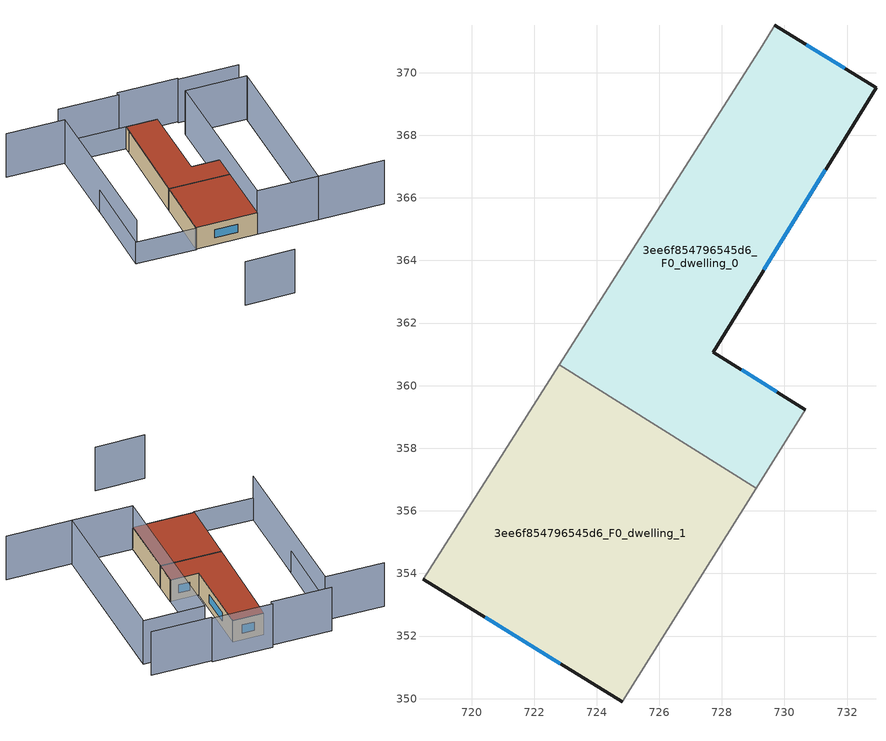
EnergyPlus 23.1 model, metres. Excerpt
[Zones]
3ee6f854796545d6_F0_dwelling_0
 floor ground (EU_floor_Construction): 732.92,369.52 727.72,361.08 730.67,359.24 729.09,356.72 722.8,360.67 729.29,370.87 729.69,371.51 z0
 wall outside (EU_wall_Construction): 730.67,359.24 727.72,361.08 732.92,369.52 729.69,371.51 z0:3
 wall adiabatic (EU_wall_Construction): 729.69,371.51 729.29,370.87 722.8,360.67 / 729.09,356.72 730.67,359.24 z0:3
 wall to 3ee6f854796545d6_F0_dwelling_1 (EU_wall_Construction): 722.8,360.67 729.09,356.72 z0:3
 window (EU_Window_Construction): 731.92,370.14 730.7,370.89 / 729.34,363.71 731.3,366.89 / 729.75,359.81 728.64,360.5 z0.93:2.07
 roof outside (EU_roof_Construction): 730.67,359.24 727.72,361.08 732.92,369.52 729.69,371.51 729.29,370.87 722.8,360.67 729.09,356.72 z3
3ee6f854796545d6_F0_dwelling_1
 floor ground (EU_floor_Construction): 729.09,356.72 724.82,349.9 718.45,353.82 722.8,360.67 z0
 wall outside (EU_wall_Construction): 718.45,353.82 724.82,349.9 z0:3
 wall adiabatic (EU_wall_Construction): 724.82,349.9 729.09,356.72 / 722.8,360.67 718.45,353.82 z0:3
 window (EU_Window_Construction): 720.43,352.6 722.83,351.12 z0.93:2.07
 roof outside (EU_roof_Construction): 724.82,349.9 729.09,356.72 722.8,360.67 718.45,353.82 z3
shading: 712.89,342.97 718.13,339.89 / 737.94,341.79 731.16,346 / 731.16,346 742.11,363.68 / 743.45,365.84 737.24,369.7 / 717.33,379.23 723.41,375.46 / 723.41,375.46 712.33,357.57 / 737.3,369.84 731.07,373.72 / 730.86,373.38 724.65,377.25 / 742.19,363.81 731.15,345.98 / 731.15,345.98 724.82,349.9 / 724.82,349.9 735.86,367.74 / 735.86,367.74 742.19,363.81 z0:6; 729.7,371.51 718.39,353.73 / 718.39,353.73 712.23,357.65 / 712.23,357.65 723.54,375.43 / 723.54,375.43 729.7,371.51 z0:3
[Building]
EU S2 Campaign: North Axis=0; Terrain=City; Solar Distribution=FullExterior
[Site:Location]
Montreal-Trudeau.Intl.AP: Latitude=45.4667; Longitude=-73.75; Time Zone=-5; Elevation=36
[SizingPeriod:WeatherFileDays]
AnnualSizingPeriod: Begin Month=1; Begin Day of Month=1; End Month=12; End Day of Month=31; Day of Week for Start Day=Monday; Use Weather File Daylight Saving Period=No; Use Weather File Rain and Snow Indicators=No
[MATERIAL]
EU_InternalMass_Material: Roughness=MediumRough; Thickness=0.1; Conductivity=1; Density=1800; Specific Heat=900; Thermal Absorptance=0.9; Solar Absorptance=0.7; Visible Absorptance=0.7
[MATERIAL:NOMASS] Roughness=MediumRough; Thermal Absorptance=0.9; Solar Absorptance=0.7; Visible Absorptance=0.7
Name | Thermal Resistance
EU_wall_NoMass; EU_floor_NoMass | 1.36485
EU_roof_NoMass | 2.55992
[WINDOWMATERIAL:SIMPLEGLAZINGSYSTEM]
EU_Window_SimpleGlazing: UFactor=3.92339; Solar Heat Gain Coefficient=0.8; Visible Transmittance=0.8
[CONSTRUCTION]
EU_wall_Construction: EU_wall_NoMass
EU_roof_Construction: EU_roof_NoMass
EU_floor_Construction: EU_floor_NoMass
EU_Window_Construction: EU_Window_SimpleGlazing
EU_InternalMass_Construction: EU_InternalMass_Material
[ZONE] Type=1; Multiplier=1; Ceiling Height=autocalculate; Floor Area=autocalculate; Part of Total Floor Area=Yes
Name | Volume
3ee6f854796545d6_F0_dwelling_0 | 180.612
3ee6f854796545d6_F0_dwelling_1 | 180.622
[INTERNALMASS] Construction=EU_InternalMass_Construction
Name | Zone or ZoneList | Surface Area
3ee6f854796545d6_F0_dwelling_0_EU_InternalMass | 3ee6f854796545d6_F0_dwelling_0 | 60.2045
3ee6f854796545d6_F0_dwelling_1_EU_InternalMass | 3ee6f854796545d6_F0_dwelling_1 | 60.2073
[OTHEREQUIPMENT] Fuel Type=Electricity; Design Level Calculation Method=Watts/Area; Power per Zone Floor Area=1; Fraction Latent=0; Fraction Radiant=0; Fraction Lost=0; Carbon Dioxide Generation Rate=0; EndUse Subcategory=EU_Step8_InternalGains
Name | Zone or ZoneList or Space or SpaceList | Schedule
EU_Step8_InternalGain_3ee6f854796545d6_F0_dwelling_0_f000 | 3ee6f854796545d6_F0_dwelling_0 | EU_Step8_GainSchedule_3ee6f854796545d6_F0_dwelling_0_f000
EU_Step8_InternalGain_3ee6f854796545d6_F0_dwelling_1_f000 | 3ee6f854796545d6_F0_dwelling_1 | EU_Step8_GainSchedule_3ee6f854796545d6_F0_dwelling_1_f000
[ZONEVENTILATION:DESIGNFLOWRATE] Schedule=EU_AlwaysOn; Design Flow Rate Calculation Method=AirChanges/Hour; Air Changes per Hour=0.860309; Ventilation Type=Natural; Fan Pressure Rise=0; Fan Total Efficiency=1; Constant Term Coefficient=1; Temperature Term Coefficient=0; Velocity Term Coefficient=0; Velocity Squared Term Coefficient=0; Minimum Indoor Temperature=-100; Maximum Indoor Temperature=100; Delta Temperature=-100; Minimum Outdoor Temperature=-100; Maximum Outdoor Temperature=100; Maximum Wind Speed=40
Name | Zone or ZoneList or Space or SpaceList
EU_ConstantAir_3ee6f854796545d6_F0_dwelling_0 | 3ee6f854796545d6_F0_dwelling_0
EU_ConstantAir_3ee6f854796545d6_F0_dwelling_1 | 3ee6f854796545d6_F0_dwelling_1
[HVACTEMPLATE:THERMOSTAT] Constant Heating Setpoint=20; Constant Cooling Setpoint=50
EU_HeatOnly_3ee6f854796545d6_F0_dwelling_0; EU_HeatOnly_3ee6f854796545d6_F0_dwelling_1
[HVACTEMPLATE:ZONE:IDEALLOADSAIRSYSTEM] System Availability Schedule=EU_AlwaysOn; Maximum Heating Supply Air Temperature=50; Minimum Cooling Supply Air Temperature=13; Maximum Heating Supply Air Humidity Ratio=0.0156; Minimum Cooling Supply Air Humidity Ratio=0.0077; Heating Limit=NoLimit; Cooling Limit=NoLimit; Heating Availability Schedule=EU_AlwaysOn; Cooling Availability Schedule=EU_CoolingOff; Dehumidification Control Type=ConstantSensibleHeatRatio; Cooling Sensible Heat Ratio=0.7; Dehumidification Setpoint=60; Humidification Control Type=None; Humidification Setpoint=30; Outdoor Air Method=None; Outdoor Air Flow Rate per Person=0.00944; Outdoor Air Flow Rate per Zone Floor Area=0; Outdoor Air Flow Rate per Zone=0; Demand Controlled Ventilation Type=None; Outdoor Air Economizer Type=NoEconomizer; Heat Recovery Type=None; Sensible Heat Recovery Effectiveness=0.7; Latent Heat Recovery Effectiveness=0.65
Name | Template Thermostat
3ee6f854796545d6_F0_dwelling_0 | EU_HeatOnly_3ee6f854796545d6_F0_dwelling_0
3ee6f854796545d6_F0_dwelling_1 | EU_HeatOnly_3ee6f854796545d6_F0_dwelling_1
[SIZING:ZONE] Zone Cooling Design Supply Air Temperature Input Method=SupplyAirTemperature; Zone Cooling Design Supply Air Temperature=13; Zone Heating Design Supply Air Temperature Input Method=SupplyAirTemperature; Zone Heating Design Supply Air Temperature=50; Zone Cooling Design Supply Air Humidity Ratio=0.008; Zone Heating Design Supply Air Humidity Ratio=0.008; Cooling Design Air Flow Method=DesignDay; Cooling Design Air Flow Rate=0; Cooling Minimum Air Flow per Zone Floor Area=0.000762; Cooling Minimum Air Flow=0; Cooling Minimum Air Flow Fraction=0.2; Heating Design Air Flow Method=DesignDay; Heating Design Air Flow Rate=0; Heating Maximum Air Flow per Zone Floor Area=0.002032; Heating Maximum Air Flow=0.141576; Heating Maximum Air Flow Fraction=0.3; Account for Dedicated Outdoor Air System=No; Dedicated Outdoor Air System Control Strategy=NeutralSupplyAir; Dedicated Outdoor Air Low Setpoint Temperature for Design=autosize; Dedicated Outdoor Air High Setpoint Temperature for Design=autosize; Zone Load Sizing Method=Sensible Load Only No Latent Load; Zone Latent Cooling Design Supply Air Humidity Ratio Input Method=HumidityRatioDifference; Zone Cooling Design Supply Air Humidity Ratio Difference=0.005; Zone Latent Heating Design Supply Air Humidity Ratio Input Method=HumidityRatioDifference; Zone Humidification Design Supply Air Humidity Ratio Difference=0.005
3ee6f854796545d6_F0_dwelling_0; 3ee6f854796545d6_F0_dwelling_1
[SCHEDULE:CONSTANT]
Name | Hourly Value
EU_AlwaysOn | 1
EU_CoolingOff | 0
[SCHEDULE:FILE] Column Number=1; Rows to Skip at Top=0; Number of Hours of Data=8760; Column Separator=Comma; Interpolate to Timestep=No; Minutes per Item=60; Adjust Schedule for Daylight Savings=Yes
Name | File
EU_Step8_GainSchedule_3ee6f854796545d6_F0_dwelling_0_f000 | ../../schedules/3ee6f854796545d6/3ee6f854796545d6_F0_dwelling_0_f000_gain.csv
EU_Step8_GainSchedule_3ee6f854796545d6_F0_dwelling_1_f000 | ../../schedules/3ee6f854796545d6/3ee6f854796545d6_F0_dwelling_1_f000_gain.csv
